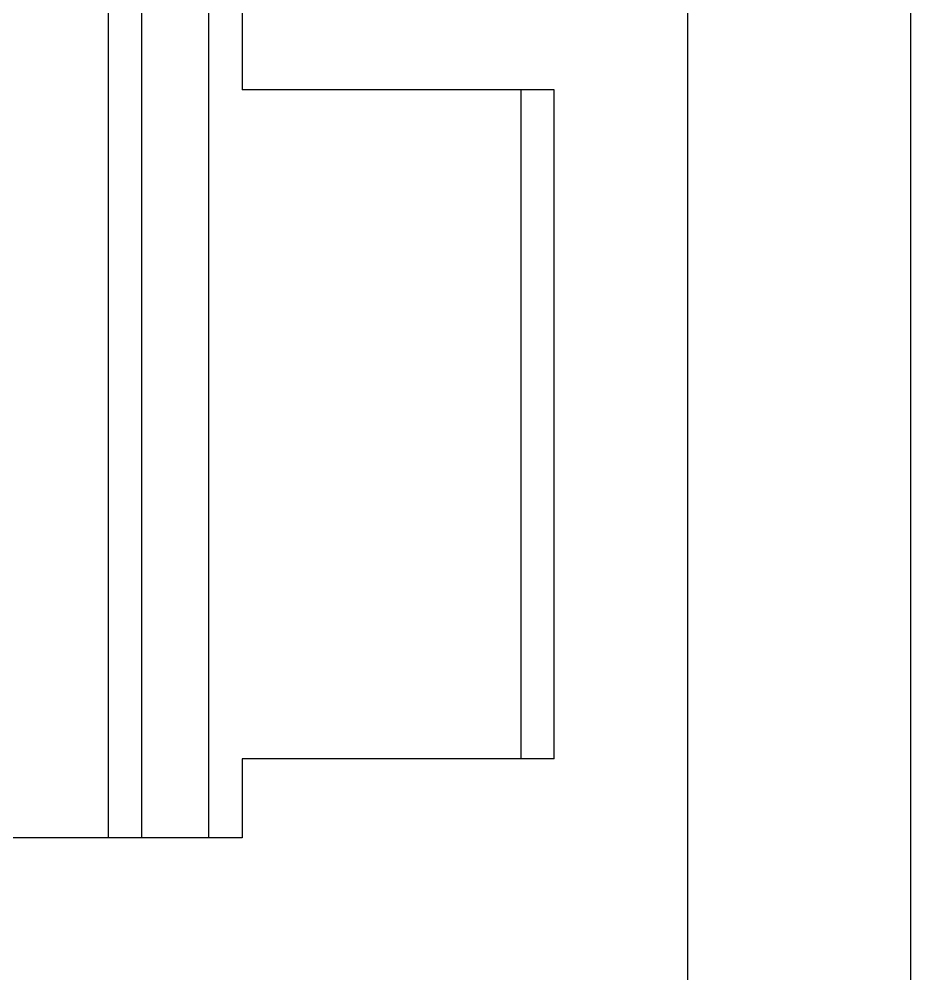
# Paper-space layout '2 DOOR PANEL LAYOUT - A1 Sheet' of a CAD drawing. Extents: x 50 to 825, y 22 to 486.
# Drawn here: x 438.144 to 439.185, y 337.318 to 338.433 of the extents above; entities that cross this region are included whole.
import ezdxf

# ---------------------------------------------------------------- set-up
doc = ezdxf.new("R2010")
doc.units = 0
doc.layers.add('N-EQPM', color=3, linetype='Continuous', lineweight=25)

psp = doc.layouts.new('2 DOOR PANEL LAYOUT - A1 Sheet')

# ---------------------------------------------------------------- linework, layer by layer
at = {"layer": 'N-EQPM', "linetype": 'Continuous'}
for p, q in [((438.9246, 333.7369), (438.9246, 341.5454)), ((439.1849, 333.7369), (439.1849, 341.5454)), ((438.2479, 340.4262), (438.2479, 337.4772)), ((438.2869, 337.4772), (438.2869, 340.4262)), ((438.365, 340.4262), (438.365, 337.4772)), ((438.4041, 338.5613), (438.4041, 338.3504)), ((438.7685, 338.3504), (438.4041, 338.3504)), ((438.7294, 338.3504), (438.7294, 337.5696)), ((438.7685, 337.5696), (438.7685, 338.3504)), ((438.4041, 337.5696), (438.4041, 337.4772)), ((438.7685, 337.5696), (438.4041, 337.5696)), ((438.4041, 337.4772), (437.1261, 337.4772))]:
    psp.add_line(p, q, dxfattribs=at)

doc.saveas('drawing.dxf')
